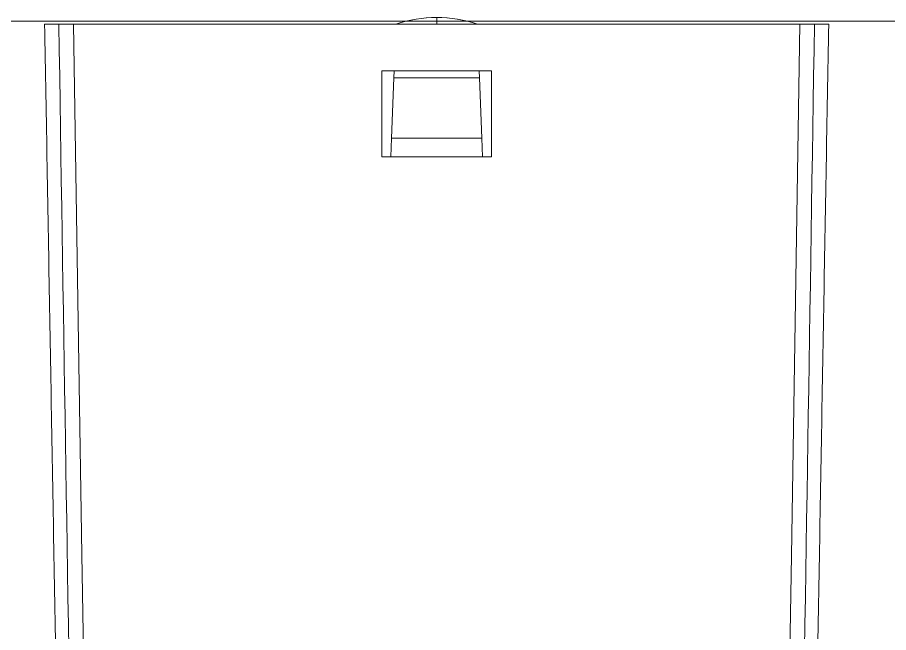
# Model space of a CAD drawing. Extents: x 1155 to 2284, y 0 to 827.
# Drawn here: x 1648.6 to 1696.19, y 731.79 to 765.39 of the extents above; entities that cross this region are included whole.
import ezdxf

# ---------------------------------------------------------------- set-up
doc = ezdxf.new("R2010")
doc.units = 0
doc.header["$LTSCALE"] = 3
doc.header["$MEASUREMENT"] = 0
doc.layers.add('1', color=7, linetype='CONTINUOUS')
doc.layers.add('치수선', color=7, linetype='CONTINUOUS', lineweight=20)

msp = doc.modelspace()

# ---------------------------------------------------------------- linework, layer by layer
at = {"layer": '1', "color": 7, "linetype": 'Continuous', "lineweight": 13}
msp.add_line((1671.503, 765.379), (1671.504, 765.386), dxfattribs=at)
at = {"layer": '1', "color": 7, "linetype": 'Continuous', "lineweight": 18}
for p, q in [((1691.348, 765.021), (1651.656, 765.021)), ((1652.116, 736.055), (1651.656, 765.021)), ((1669.377, 765.055), (1669.251, 765.021)), ((1691.348, 765.021), (1690.888, 735.981)), ((1668.502, 757.771), (1668.502, 762.471)), ((1674.502, 762.471), (1668.502, 762.471)), ((1669.038, 758.795), (1669.168, 762.081)), ((1669.168, 762.081), (1669.183, 762.471)), ((1673.836, 762.081), (1669.168, 762.081)), ((1673.821, 762.471), (1673.836, 762.081)), ((1673.965, 758.795), (1673.836, 762.081)), ((1674.502, 762.471), (1674.502, 757.771)), ((1668.998, 757.771), (1669.038, 758.795)), ((1673.965, 758.795), (1669.038, 758.795)), ((1673.965, 758.795), (1674.006, 757.771)), ((1668.502, 757.771), (1674.502, 757.771)), ((1652.38, 719.437), (1652.116, 736.055)), ((1690.888, 735.981), (1690.626, 719.437))]:
    msp.add_line(p, q, dxfattribs=at)
for start_param, end_param in [(4.927903, 5.252419), (4.603386, 4.927903)]:
    msp.add_ellipse((1671.504, 758.386), major_axis=(-6.838, 1.497), ratio=1, start_param=start_param, end_param=end_param, dxfattribs=at)
at = {"layer": '1', "color": 7, "linetype": 'Continuous', "lineweight": 13}
for centre, major_axis, ratio, start_param, end_param in [((1671.503, 758.379), (-6.838, 1.497), 1, 4.927903, 5.249376), ((1671.503, 758.379), (-6.838, 1.497), 1, 4.606429, 4.927903), ((1671.503, 714.878), (0, 50.501), 0.000005, 0.000024, 0.119243)]:
    msp.add_ellipse(centre, major_axis=major_axis, ratio=ratio, start_param=start_param, end_param=end_param, dxfattribs=at)
at = {"layer": '1', "color": 7, "linetype": 'Continuous', "lineweight": 18}
for points, knots in [([(1650.86, 765.021), (1650.606, 765.021), (1650.414, 765.021), (1650.155, 765.021), (1650.088, 765.021), (1650.084, 765.021), (1650.084, 765.021), (1650.084, 765.021)], [0, 0, 0, 0, 0.493891, 0.493891, 0.987781, 0.987781, 1, 1, 1, 1]), ([(1651.656, 765.021), (1651.606, 765.021), (1651.558, 765.021), (1651.487, 765.021), (1651.464, 765.021), (1651.417, 765.021), (1651.394, 765.021), (1651.326, 765.021), (1651.283, 765.021), (1651.222, 765.021), (1651.202, 765.021), (1651.163, 765.021), (1651.144, 765.021), (1651.09, 765.021), (1651.057, 765.021), (1651.012, 765.021), (1650.998, 765.021), (1650.971, 765.021), (1650.958, 765.021), (1650.924, 765.021), (1650.905, 765.021), (1650.882, 765.021), (1650.876, 765.021), (1650.866, 765.021), (1650.862, 765.021), (1650.859, 765.021)], [0, 0, 0, 0, 0.125, 0.125, 0.1875, 0.1875, 0.25, 0.25, 0.375, 0.375, 0.4375, 0.4375, 0.5, 0.5, 0.625, 0.625, 0.6875, 0.6875, 0.75, 0.75, 0.875, 0.875, 0.9375, 0.9375, 1, 1, 1, 1]), ([(1692.144, 765.021), (1692.139, 765.021), (1692.129, 765.021), (1692.107, 765.021), (1692.098, 765.021), (1692.079, 765.021), (1692.068, 765.021), (1692.033, 765.021), (1692.006, 765.021), (1691.961, 765.021), (1691.945, 765.021), (1691.912, 765.021), (1691.894, 765.021), (1691.84, 765.021), (1691.802, 765.021), (1691.741, 765.021), (1691.72, 765.021), (1691.676, 765.021), (1691.654, 765.021), (1691.587, 765.021), (1691.541, 765.021), (1691.47, 765.021), (1691.446, 765.021), (1691.397, 765.021), (1691.373, 765.021), (1691.348, 765.021)], [0, 0, 0, 0, 0.125, 0.125, 0.1875, 0.1875, 0.25, 0.25, 0.375, 0.375, 0.4375, 0.4375, 0.5, 0.5, 0.625, 0.625, 0.6875, 0.6875, 0.75, 0.75, 0.875, 0.875, 0.9375, 0.9375, 1, 1, 1, 1]), ([(1692.92, 765.021), (1692.92, 765.021), (1692.907, 765.021), (1692.871, 765.021), (1692.863, 765.021), (1692.844, 765.021), (1692.812, 765.021), (1692.771, 765.021), (1692.673, 765.021), (1692.589, 765.021), (1692.389, 765.021), (1692.273, 765.021), (1692.144, 765.021)], [0, 0, 0, 0, 0.241149, 0.241149, 0.304387, 0.304387, 0.367624, 0.4941, 0.4941, 0.74705, 0.74705, 1, 1, 1, 1])]:
    msp.add_open_spline(points, degree=3, knots=knots, dxfattribs=at)
for points, degree in [([(1650.084, 765.021), (1651.168, 702.926)], 1), ([(1650.859, 765.021), (1651.101, 749.826), (1651.342, 734.631), (1651.584, 719.437)], 3), ([(1691.422, 719.437), (1691.663, 734.631), (1691.903, 749.826), (1692.144, 765.021)], 3), ([(1691.834, 702.839), (1692.92, 765.021)], 1)]:
    msp.add_open_spline(points, degree=degree, dxfattribs=at)
at = {"layer": '치수선'}
msp.add_line((2034.334, 765.175), (1257.235, 765.175), dxfattribs=at)

doc.saveas('drawing.dxf')
